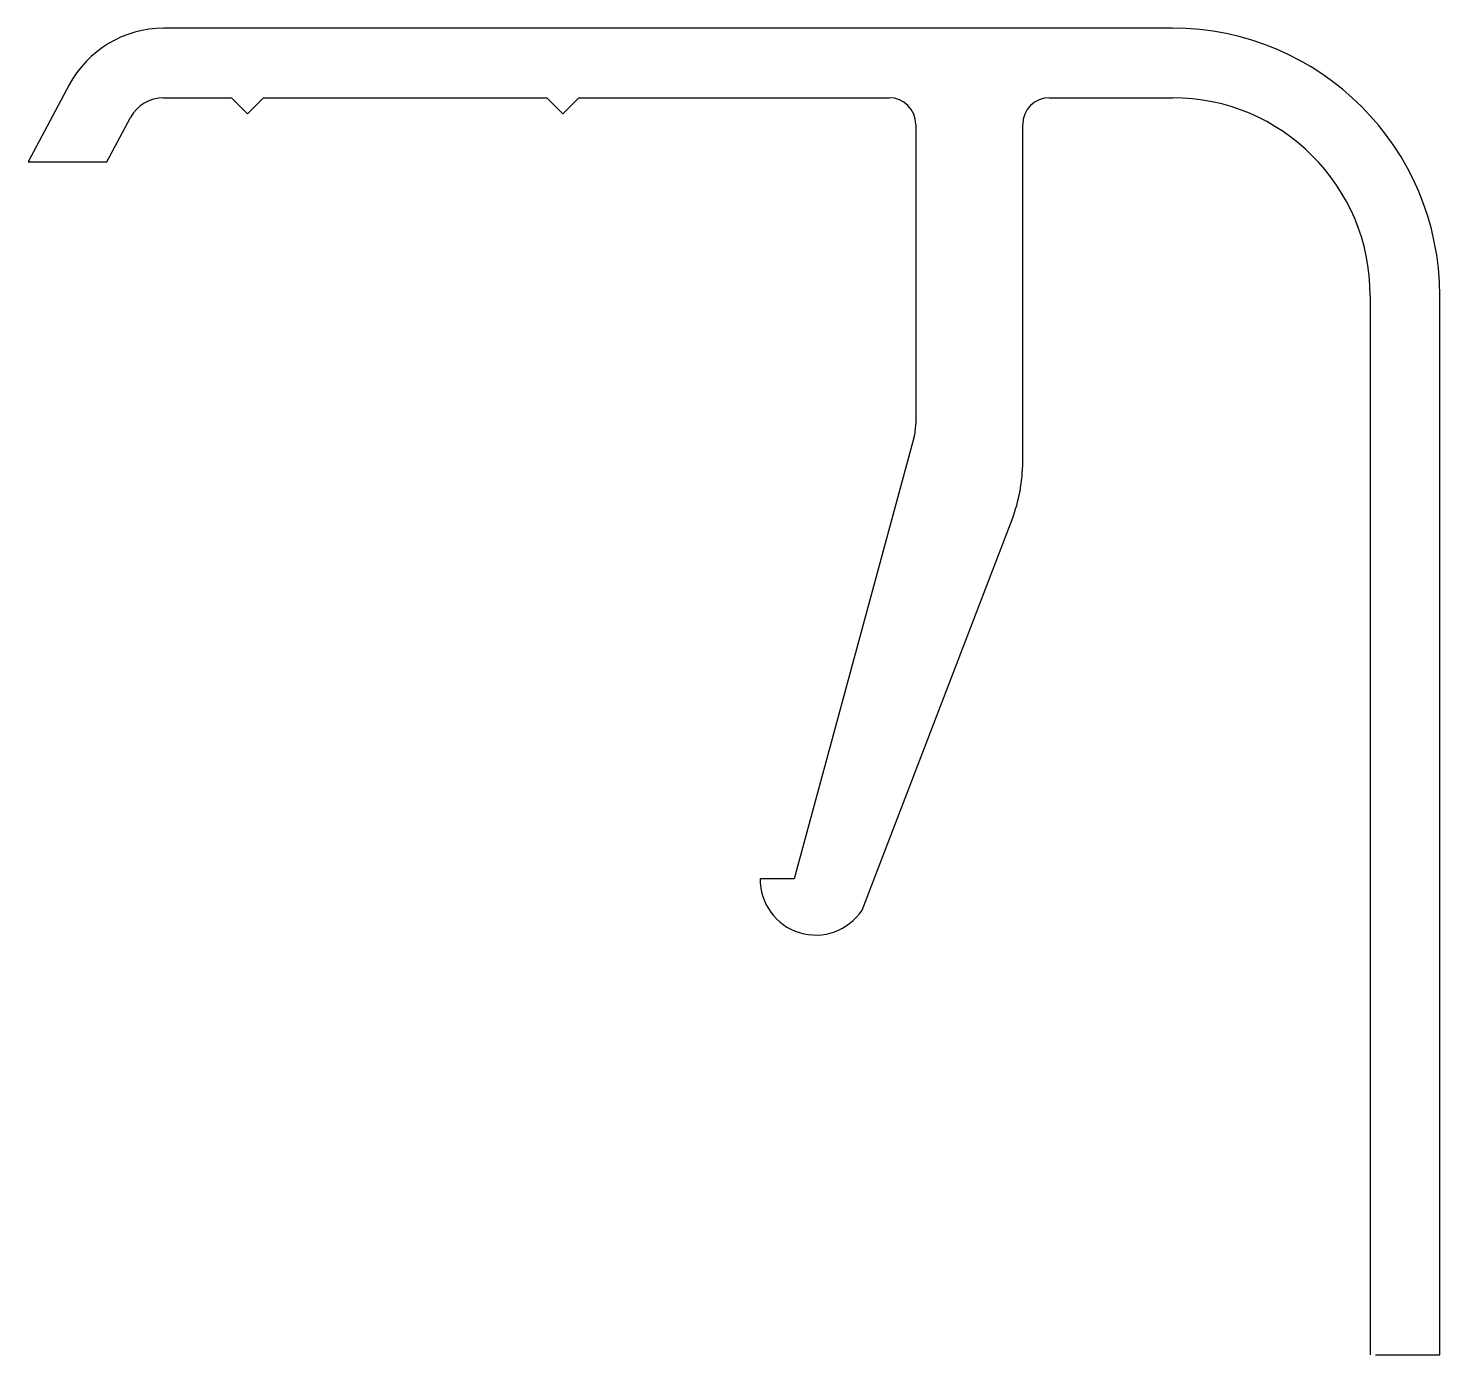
# Model space of a CAD drawing. Extents: x 1821.2 to 1847.6, y 194.5 to 219.3.
import ezdxf

# ---------------------------------------------------------------- set-up
doc = ezdxf.new("R2010")
doc.units = 0
doc.header["$LTSCALE"] = 15
doc.layers.get('0').update_dxf_attribs({"linetype": 'CONTINUOUS'})

msp = doc.modelspace()

# ---------------------------------------------------------------- linework, layer by layer
at = {"ltscale": 0.05}
for p, q in [((1842.602, 219.298), (1823.733, 219.298)), ((1821.967, 218.237), (1821.202, 216.798)), ((1823.733, 217.998), (1825.002, 217.998)), ((1825.002, 217.998), (1825.302, 217.698)), ((1825.302, 217.698), (1825.602, 217.998)), ((1825.602, 217.998), (1830.902, 217.998)), ((1830.902, 217.998), (1831.202, 217.698)), ((1831.202, 217.698), (1831.502, 217.998)), ((1831.502, 217.998), (1837.302, 217.998)), ((1840.302, 217.998), (1842.602, 217.998)), ((1822.675, 216.798), (1823.115, 217.626)), ((1837.802, 217.498), (1837.802, 211.899)), ((1839.802, 211.191), (1839.802, 217.498)), ((1821.202, 216.798), (1822.675, 216.798)), ((1846.302, 214.298), (1846.302, 194.498)), ((1847.602, 194.498), (1847.602, 214.298)), ((1837.768, 211.64), (1835.53, 203.398)), ((1836.799, 202.811), (1839.603, 210.115)), ((1835.011, 203.398), (1834.891, 203.398)), ((1835.311, 203.398), (1835.011, 203.398)), ((1835.53, 203.398), (1835.311, 203.398)), ((1846.402, 194.498), (1847.602, 194.498))]:
    msp.add_line(p, q, dxfattribs=at)
for centre, radius, start, end in [((1823.733, 217.298), 2, 90, 152), ((1842.602, 214.298), 5, 0, 90), ((1823.733, 217.298), 0.7, 90, 152), ((1837.302, 217.498), 0.5, 0, 90), ((1840.302, 217.498), 0.5, 90, 180), ((1842.602, 214.298), 3.7, 360, 90), ((1836.802, 211.899), 1, 345, 360), ((1836.802, 211.191), 3, 339, 0), ((1835.931, 203.384), 1.04, 179.2394, 326.5843)]:
    msp.add_arc(centre, radius, start, end, dxfattribs=at)

doc.saveas('drawing.dxf')
